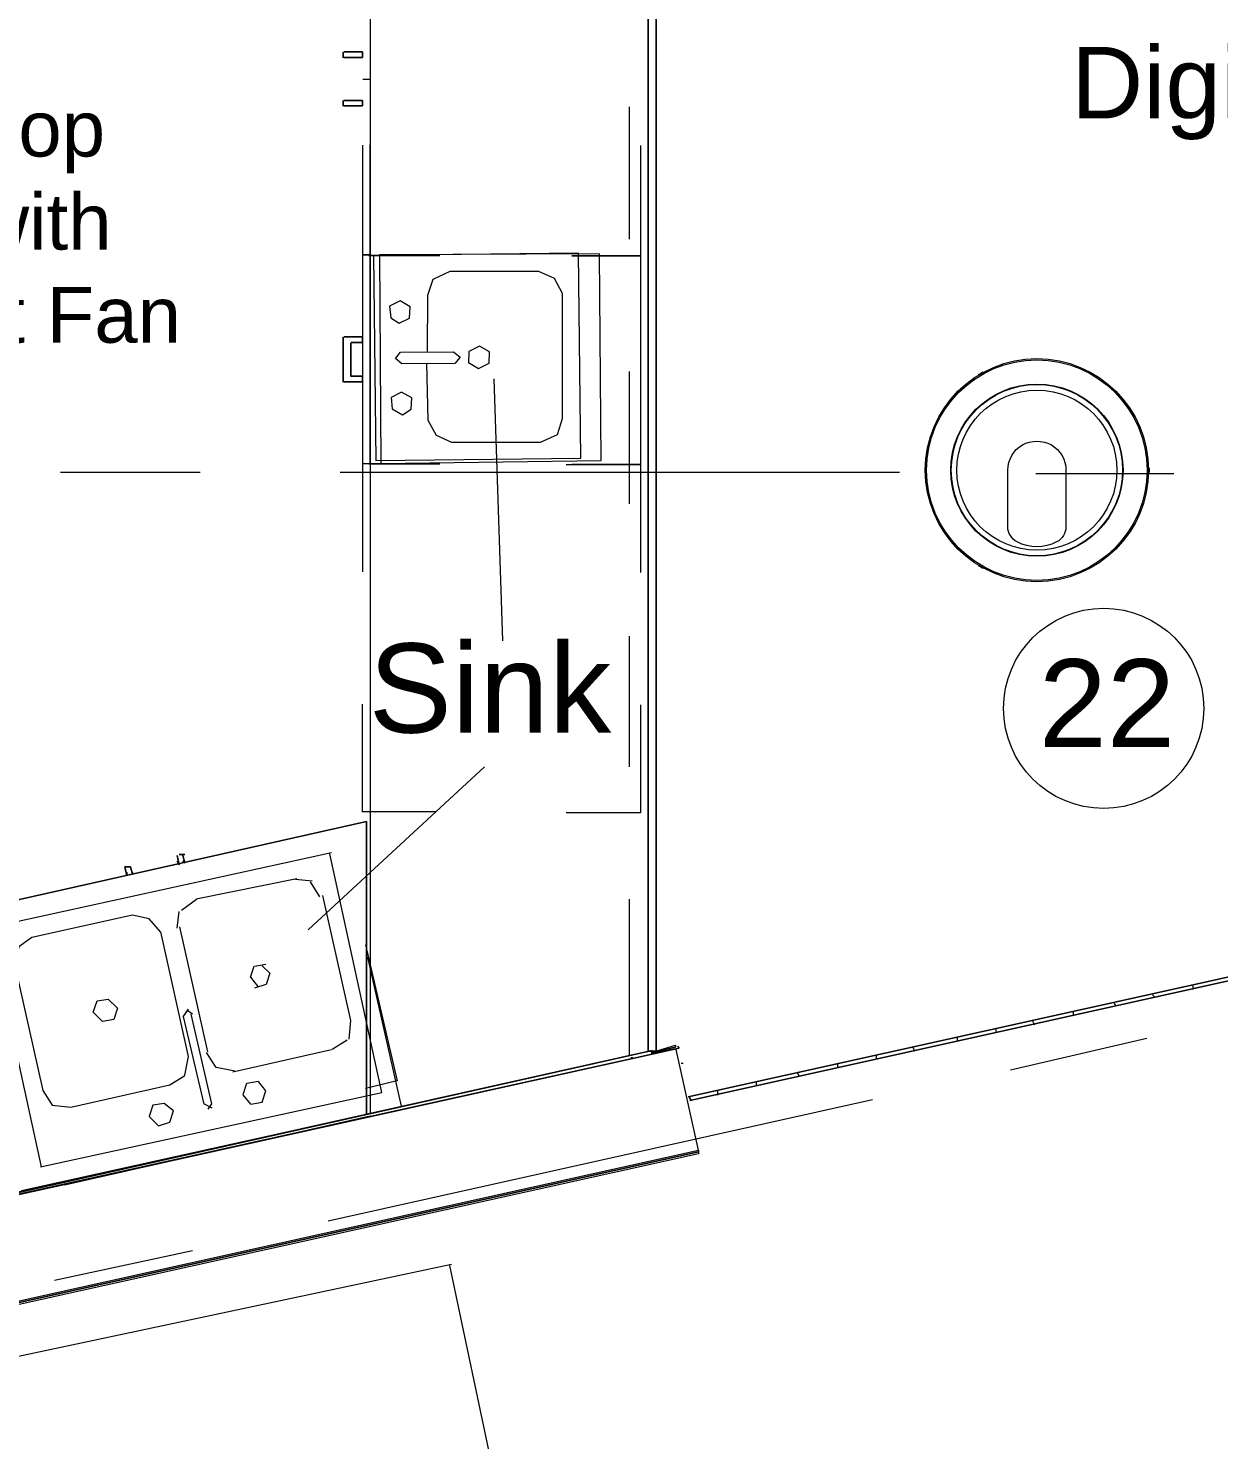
# Model space of a CAD drawing. Header units: inches. Extents: x 0.9 to 36.3, y 0.7 to 23.3.
# Drawn here: x 27.029 to 28.094, y 11.575 to 12.838 of the extents above; entities that cross this region are included whole.
import ezdxf

# ---------------------------------------------------------------- set-up
doc = ezdxf.new("R2010")
doc.units = ezdxf.units.IN
doc.layers.get('0').update_dxf_attribs({"color": 1})
doc.layers.add('Blocks', color=7, linetype='Continuous', lineweight=5, true_color=0x9a9c7f)
doc.layers.add('PDF_Geometry', color=7, linetype='Continuous', lineweight=9, true_color=0x777777)
doc.layers.add('CCTV', color=38, linetype='Continuous', lineweight=0)
doc.layers.add('Numbering CCTV', color=38, linetype='Continuous', lineweight=0)
doc.styles.get("Standard").update_dxf_attribs({"font": 'arial.ttf'})

# ---------------------------------------------------------------- blocks, each defined once
blk = doc.blocks.new('HD60-TOP')
at = {"lineweight": 0}
for p, q in [((-1.292, 2.238), (-1.286, 2.228)), ((2.584, 0), (2.572, 0)), ((-1.292, -2.238), (-1.286, -2.228))]:
    blk.add_line(p, q, dxfattribs=at)
at = {"lineweight": 0, "flags": 128}
for points in [[(-1.241, 2.267), (-1.235, 2.257, 0.011482), (-1.337, 2.198), (-1.343, 2.208, -0.005759)], [(0.67, 0), (0.67, -1.304, -0.281624), (0.455, -1.655, -0.240543), (-0.455, -1.655, -0.281624), (-0.67, -1.304), (-0.67, 0, -1.000121)], [(2.584, -0.059), (2.572, -0.059, 0.011482), (2.572, 0.059), (2.584, 0.059, -0.005759)], [(-1.343, -2.208), (-1.337, -2.198, 0.011482), (-1.235, -2.257), (-1.241, -2.267, -0.005759)]]:
    blk.add_lwpolyline(points, format="xyb", close=True, dxfattribs=at)
at = {"lineweight": 0}
for radius in [2.572, 2.541, 1.986, 1.974]:
    blk.add_circle((0, 0), radius, dxfattribs=at)
blk.add_circle((0, 0), 1.845)

msp = doc.modelspace()

# ---------------------------------------------------------------- linework, layer by layer
at = {"layer": 'Blocks', "linetype": 'ByBlock'}
for p, q in [((27.4534, 12.2897), (27.4458, 12.5241)), ((27.2795, 12.0313), (27.437, 12.177))]:
    msp.add_line(p, q, dxfattribs=at)
for points in [[(27.3379, 12.6343), (27.3399, 12.4511), (27.5231, 12.4531), (27.5211, 12.6363)], [(27.3444, 12.4484), (27.5413, 12.4509), (27.5397, 12.6358), (27.3431, 12.6349)], [(27.3606, 12.5737), (27.3701, 12.5784), (27.3705, 12.5885), (27.3615, 12.5938), (27.352, 12.589), (27.3532, 12.5786)], [(27.3632, 12.5376), (27.3574, 12.5422), (27.362, 12.548), (27.4094, 12.5481), (27.4152, 12.5435), (27.4106, 12.5377)], [(27.4317, 12.5333), (27.4412, 12.5381), (27.4416, 12.5481), (27.4326, 12.5534), (27.4231, 12.5486), (27.4227, 12.5386)], [(27.3637, 12.4918), (27.3715, 12.4969), (27.372, 12.507), (27.3629, 12.5122), (27.3535, 12.5075), (27.3546, 12.4971)], [(27.0872, 11.9578), (27.0906, 11.9678), (27.1006, 11.9695), (27.1089, 11.9612), (27.1056, 11.9512), (27.0956, 11.9495)], [(27.1372, 11.8645), (27.1456, 11.8562), (27.1556, 11.8595), (27.1589, 11.8695), (27.1506, 11.8762), (27.1406, 11.8745)]]:
    msp.add_lwpolyline(points, close=True, dxfattribs=at)
for points in [[(27.3853, 12.538), (27.3864, 12.487), (27.3937, 12.4736), (27.4076, 12.4673), (27.4872, 12.4674), (27.5022, 12.4744), (27.5069, 12.4886), (27.5068, 12.6004), (27.4995, 12.6138), (27.4856, 12.6201), (27.406, 12.62), (27.3909, 12.613), (27.3862, 12.5987), (27.3857, 12.5481)], [(27.3003, 12.1001), (26.9953, 12.0335)], [(27.0402, 11.8194), (27.3452, 11.886), (27.2986, 12.0993)], [(27.2692, 12.077), (27.1792, 12.0587)], [(27.283, 12.0749), (27.2679, 12.0765)], [(27.2899, 12.0609), (27.2815, 12.0742)], [(27.166, 12.0488), (27.1794, 12.0588)], [(27.3159, 11.9337), (27.3176, 11.9504), (27.2926, 12.0621)], [(27.1472, 12.0295), (27.1372, 12.0412), (27.1222, 12.0445), (27.0322, 12.0245), (27.0206, 12.0162), (27.0172, 11.9995), (27.0422, 11.8878), (27.0506, 11.8745), (27.0672, 11.8729), (27.1556, 11.8928)], [(27.1622, 12.0328), (27.1639, 12.0478)], [(26.9939, 12.0328), (27.0406, 11.8195)], [(27.1691, 11.9013), (27.1725, 11.918), (27.1475, 12.0296)], [(27.1897, 11.9223), (27.1647, 12.034)], [(27.2279, 11.9889), (27.2312, 11.9989)], [(27.2315, 11.999), (27.2416, 12.0007)], [(27.2383, 11.9993), (27.245, 11.9926), (27.2417, 11.9826)], [(27.2346, 11.9806), (27.228, 11.9889)], [(27.2416, 11.9826), (27.2315, 11.9792)], [(27.1675, 11.9537), (27.1725, 11.9604)], [(27.1863, 11.8756), (27.1679, 11.9539)], [(27.1709, 11.9597), (27.1759, 11.9563)], [(27.1899, 11.8709), (27.1932, 11.8759), (27.1748, 11.9559)], [(27.3007, 11.9246), (27.3141, 11.9329)], [(27.1883, 11.9217), (27.1967, 11.9083)], [(27.212, 11.9044), (27.3003, 11.9244)], [(27.1972, 11.9086), (27.2139, 11.9053)], [(27.1557, 11.8929), (27.169, 11.9012)], [(27.2243, 11.8938), (27.2209, 11.8838)], [(27.2346, 11.8956), (27.2246, 11.8939)], [(27.2382, 11.8774), (27.2416, 11.8873), (27.2349, 11.8957)], [(27.2211, 11.8838), (27.2277, 11.8755)], [(27.1865, 11.8757), (27.1932, 11.8723)], [(27.2281, 11.8756), (27.2381, 11.8773)]]:
    msp.add_lwpolyline(points, dxfattribs=at)
at = {"layer": 'Numbering CCTV', "linetype": 'ByBlock', "ltscale": 0.001}
msp.add_circle((27.9906, 12.2294), 0.0895, dxfattribs=at)
at = {"layer": 'PDF_Geometry', "linetype": 'ByBlock'}
for points in [[(27.5835, 11.9227), (27.5835, 13.2643), (27.5835, 13.571)], [(27.5839, 13.5711), (27.5905, 13.5711), (27.5905, 13.2644), (27.5905, 11.9228), (27.5839, 11.9228), (27.5905, 11.9228), (27.5905, 13.2594), (27.5905, 13.5694)], [(27.3336, 13.2643), (27.5835, 13.2643), (27.5835, 11.9227), (27.5835, 12.0594)], [(27.3348, 13.2649), (27.3348, 11.8666)], [(27.3348, 12.7916), (27.3281, 12.7916)], [(27.5663, 12.7673), (27.5663, 12.6489)], [(27.5835, 12.6493), (27.5835, 12.7677)], [(27.3279, 12.7331), (27.3279, 12.6348), (27.3279, 12.4482), (27.3279, 12.3515)], [(27.3281, 12.4483), (27.3348, 12.4483), (27.3348, 12.6349), (27.3281, 12.6349), (27.3348, 12.6349), (27.3348, 12.7333)], [(27.5766, 12.7326), (27.5766, 12.6342), (27.5151, 12.6342), (27.5766, 12.6342), (27.5766, 12.4476), (27.5151, 12.4476)], [(27.3106, 12.5612), (27.3106, 12.5212)], [(27.3106, 12.5212), (27.3106, 12.5612)], [(27.3106, 12.5612), (27.3106, 12.5212)], [(27.3106, 12.5212), (27.3106, 12.5612)], [(27.3279, 12.5615), (27.3113, 12.5615)], [(27.3113, 12.5615), (27.3279, 12.5615)], [(27.3279, 12.5615), (27.3113, 12.5615)], [(27.3113, 12.5615), (27.3279, 12.5615)], [(27.3279, 12.5615), (27.3113, 12.5615)], [(27.3113, 12.5615), (27.3279, 12.5615)], [(27.3279, 12.5615), (27.3279, 12.5565)], [(27.3279, 12.5565), (27.3279, 12.5615)], [(27.3279, 12.5615), (27.3279, 12.5565)], [(27.3279, 12.5565), (27.3279, 12.5615)], [(27.3279, 12.5615), (27.3279, 12.5565)], [(27.3279, 12.5565), (27.3279, 12.5615)], [(27.3176, 12.5563), (27.3176, 12.5263)], [(27.3176, 12.5263), (27.3176, 12.5563)], [(27.3176, 12.5563), (27.3176, 12.5263)], [(27.3176, 12.5263), (27.3176, 12.5563)], [(27.3179, 12.5565), (27.3279, 12.5565)], [(27.3179, 12.5565), (27.3279, 12.5565)], [(27.3179, 12.5565), (27.3279, 12.5565)], [(27.3179, 12.5565), (27.3279, 12.5565)], [(27.5663, 12.5306), (27.5663, 12.4122)], [(27.5835, 12.4143), (27.5835, 12.531)], [(27.3285, 12.4484), (27.3936, 12.4484)], [(27.397, 12.4477), (27.3336, 12.4477)], [(27.51, 12.4476), (27.5766, 12.4476), (27.5766, 12.3509)], [(27.0578, 12.4405), (27.1828, 12.4405)], [(27.3081, 12.4406), (27.8081, 12.4406)], [(27.9299, 12.4393), (28.0533, 12.4393)], [(27.5835, 12.1777), (27.5835, 12.296)], [(27.5663, 12.2939), (27.5663, 12.1772)], [(27.3279, 12.1365), (27.3279, 12.2332)], [(27.5766, 12.2326), (27.5766, 12.1359), (27.51, 12.1359)], [(27.3936, 12.1368), (27.3285, 12.1368)], [(27.023, 11.7982), (27.3314, 11.8665), (27.3314, 12.1282), (26.968, 12.0465), (27.3314, 12.1282), (27.3314, 11.8665)], [(27.5663, 12.0589), (27.5663, 11.9189)], [(27.3306, 12.0179), (27.359, 11.8962), (27.3306, 11.8896)], [(27.3324, 12.007), (27.3625, 11.8737)], [(28.0706, 11.9779), (28.0706, 11.9812)], [(28.0015, 11.9633), (27.9998, 11.9666)], [(28.0361, 11.9714), (28.0344, 11.9731)], [(27.9635, 11.9544), (27.9635, 11.9577)], [(27.8944, 11.9405), (27.8944, 11.9421)], [(27.929, 11.9462), (27.9273, 11.9496)], [(27.5911, 11.9231), (27.6077, 11.9281), (27.6077, 11.9264), (27.586, 11.9214), (27.6077, 11.9264)], [(27.8599, 11.9323), (27.8599, 11.9357)], [(27.9074, 11.9063), (28.0292, 11.9346)], [(26.7761, 11.7405), (27.6112, 11.9255)], [(26.7821, 11.7418), (27.587, 11.9201), (26.7804, 11.7418)], [(26.7836, 11.7435), (27.587, 11.9235), (26.7887, 11.7451)], [(26.7935, 11.6493), (27.6285, 11.8343), (27.6085, 11.9243)], [(27.568, 11.9173), (27.5697, 11.9173)], [(27.5853, 11.9228), (27.587, 11.9228)], [(27.6095, 11.9272), (27.6112, 11.9255), (27.5861, 11.9205)], [(27.6077, 11.9264), (27.6077, 11.9264)], [(27.6077, 11.9264), (27.6077, 11.9264)], [(27.6077, 11.9264), (27.6077, 11.9264)], [(27.6077, 11.9264), (27.6077, 11.9264)], [(27.6077, 11.9264), (27.6077, 11.9264)], [(27.7874, 11.9153), (27.7874, 11.9186)], [(27.8219, 11.9227), (27.8202, 11.9261)], [(27.6129, 11.9122), (27.6146, 11.9122)], [(27.7183, 11.9007), (27.7166, 11.904)], [(27.7528, 11.9088), (27.7528, 11.9122)], [(27.6803, 11.8918), (27.6803, 11.8951)], [(27.2973, 11.7712), (27.7839, 11.8795)], [(27.6215, 11.8807), (27.6215, 11.8807)], [(27.6215, 11.8807), (27.6215, 11.8807)], [(27.6457, 11.8836), (27.6457, 11.887)], [(27.0615, 11.8033), (27.3348, 11.8649)], [(27.3625, 11.8703), (27.2574, 11.847)], [(26.7935, 11.6493), (27.6285, 11.8343), (27.6285, 11.8327), (27.6285, 11.831), (26.7935, 11.646)], [(27.6285, 11.8327), (27.6285, 11.8327)], [(27.6285, 11.8327), (27.6285, 11.8327)], [(27.6285, 11.8327), (27.6285, 11.8327)], [(27.6285, 11.8327), (27.6285, 11.8327)], [(27.6285, 11.8327), (27.6285, 11.8327)], [(27.1406, 11.8212), (27.0356, 11.7979)], [(27.0525, 11.718), (27.1759, 11.7447)], [(27.4074, 11.732), (26.929, 11.6303)], [(27.0293, 11.1497), (27.5075, 11.2513), (27.406, 11.7313)]]:
    msp.add_lwpolyline(points, dxfattribs=at)
for points in [[(27.3106, 12.8112), (27.3106, 12.8162)], [(27.3279, 12.8115), (27.3179, 12.8115), (27.3279, 12.8115), (27.3279, 12.8165), (27.3179, 12.8165), (27.3279, 12.8165), (27.3113, 12.8165), (27.3279, 12.8165)], [(27.3279, 12.8165), (27.3279, 12.8115)], [(27.3279, 12.8115), (27.3113, 12.8115)], [(27.3106, 12.7679), (27.3106, 12.7729)], [(27.3279, 12.7731), (27.3279, 12.7681), (27.3113, 12.7681), (27.3279, 12.7681), (27.3179, 12.7681), (27.3279, 12.7681), (27.3279, 12.7731), (27.3179, 12.7731)], [(27.3113, 12.7731), (27.3279, 12.7731)], [(27.3279, 12.7681), (27.3279, 12.7731)], [(27.397, 12.6344), (27.3336, 12.6344)], [(27.3106, 12.5612), (27.3106, 12.5212)], [(27.3106, 12.5612), (27.3106, 12.5212)], [(27.3279, 12.5615), (27.3113, 12.5615)], [(27.3279, 12.5615), (27.3279, 12.5565)], [(27.3176, 12.5563), (27.3176, 12.5263)], [(27.3176, 12.5563), (27.3176, 12.5263)], [(27.3279, 12.5565), (27.3179, 12.5565)], [(27.3279, 12.5565), (27.3179, 12.5565)], [(27.3179, 12.5265), (27.3279, 12.5265), (27.3279, 12.5215), (27.3113, 12.5215), (27.3279, 12.5215), (27.3113, 12.5215), (27.3279, 12.5215), (27.3113, 12.5215), (27.3279, 12.5215), (27.3113, 12.5215), (27.3279, 12.5215), (27.3279, 12.5265), (27.3179, 12.5265), (27.3279, 12.5265), (27.3279, 12.5215), (27.3279, 12.5265), (27.3179, 12.5265), (27.3279, 12.5265), (27.3279, 12.5215), (27.3279, 12.5265), (27.3179, 12.5265), (27.3279, 12.5265), (27.3279, 12.5215), (27.3279, 12.5265)], [(27.1639, 12.0895), (27.1622, 12.0978)], [(27.1622, 12.0928), (27.1639, 12.0895)], [(27.164, 12.0986), (27.169, 12.0986)], [(27.1673, 12.0979), (27.169, 12.0912), (27.1673, 12.0929), (27.169, 12.0912)], [(27.6191, 11.8819), (28.5957, 12.0986)], [(27.6206, 11.8786), (28.5957, 12.0953)], [(27.1206, 12.0878), (27.1222, 12.0812), (27.1222, 12.0828), (27.1222, 12.0812), (27.1206, 12.0878), (27.1156, 12.0878), (27.1172, 12.0795), (27.1156, 12.0878)], [(27.1172, 12.0828), (27.1172, 12.0795)], [(27.587, 11.9201), (27.587, 11.9235)], [(27.6199, 11.8823), (27.6215, 11.879)], [(26.7935, 11.6477), (27.6285, 11.8327)]]:
    msp.add_lwpolyline(points, close=True, dxfattribs=at)

# ---------------------------------------------------------------- block references
at = {"layer": 'CCTV', "linetype": 'ByBlock', "xscale": 0.03878571050914428, "yscale": 0.03878571050914428, "zscale": 0.03878571050914428}
msp.add_blockref('HD60-TOP', (27.9309, 12.4424), dxfattribs=at)

# ---------------------------------------------------------------- texts
at = {"layer": 'Blocks', "linetype": 'ByBlock'}
msp.add_text('Sink', height=0.07977, dxfattribs=at).set_placement((27.3335, 12.2077))
at = {"layer": 'Blocks', "linetype": 'ByBlock', "attachment_point": 1}
for s, insert, char_height, width in [('\\pxqc;Digital Display \\PBoard', (27.9344, 12.8209), 0.063947, 0.619967), ('\\pxqc;Flat Top \\PGrill with \\PExhaust Fan', (26.7622, 12.7728), 0.049946, 0.415394)]:
    msp.add_mtext(s, dxfattribs=dict(at, insert=insert, char_height=char_height, width=width))
at = {"layer": 'Numbering CCTV', "linetype": 'ByBlock', "ltscale": 0.001}
msp.add_text('22', height=0.07854, dxfattribs=at).set_placement((27.9325, 12.1948))

doc.saveas('drawing.dxf')
